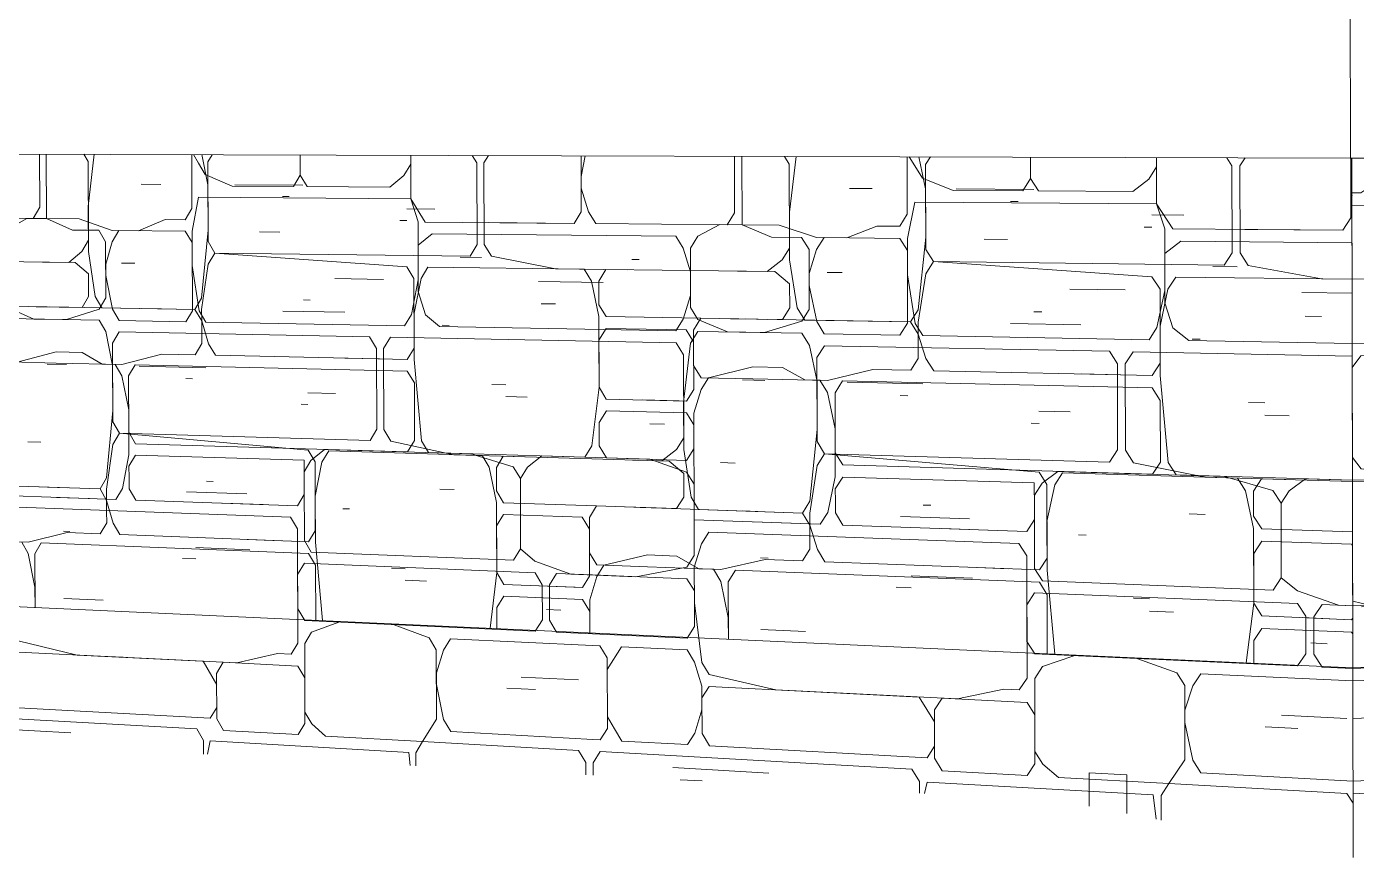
# Model space of a CAD drawing. Header units: inches. Extents: x 490.8 to 498.2, y -67.1 to -6.9.
# Drawn here: x 494.4896 to 494.6115, y -56.2478 to -56.1716 of the extents above; entities that cross this region are included whole.
import ezdxf

# ---------------------------------------------------------------- set-up
doc = ezdxf.new("R2010")
doc.units = ezdxf.units.IN
doc.header["$MEASUREMENT"] = 0
for name, color, linetype, lineweight in [('A-PART', 2, 'Continuous', 9), ('A-WALL', 113, 'Continuous', 13), ('A-WALL-PATT', 111, 'Continuous', 13), ('L-SITE-WALL', 31, 'Continuous', 13)]:
    doc.layers.add(name, color=color, linetype=linetype, lineweight=lineweight)

# ---------------------------------------------------------------- blocks, each defined once
blk = doc.blocks.new('FP_33-Back Patio1')
at = {"layer": 'A-WALL-PATT', "lineweight": 9}
for p, q in [((64.45138, -56.18816), (64.45135, -56.18329)), ((64.45195, -56.18329), (64.45198, -56.18919)), ((64.46531, -56.18333), (64.46533, -56.18827)), ((64.46546, -56.18333), (64.46593, -56.18411)), ((64.47526, -56.18336), (64.47526, -56.1852)), ((64.4854, -56.18339), (64.48542, -56.18737)), ((64.4854, -56.18339), (64.48541, -56.18419)), ((64.5014, -56.18344), (64.50102, -56.18533)), ((64.50102, -56.18344), (64.50103, -56.18856)), ((64.51509, -56.18867), (64.51508, -56.18348)), ((64.51576, -56.18348), (64.51578, -56.18977)), ((64.53093, -56.18353), (64.53094, -56.1888)), ((64.5311, -56.18353), (64.53163, -56.18436)), ((64.54225, -56.18356), (64.54225, -56.18553)), ((64.55381, -56.1836), (64.55381, -56.18785)), ((64.55381, -56.1836), (64.55381, -56.18445)), ((64.46593, -56.18411), (64.46655, -56.18516)), ((64.48477, -56.18525), (64.48541, -56.18419)), ((64.53163, -56.18436), (64.53234, -56.18548)), ((64.55308, -56.18558), (64.55381, -56.18445)), ((64.57162, -56.18365), (64.57163, -56.18913)), ((64.46903, -56.18622), (64.46655, -56.18516)), ((64.47526, -56.1852), (64.47464, -56.18625)), ((64.47526, -56.1852), (64.47589, -56.18626)), ((64.48477, -56.18525), (64.48349, -56.1863)), ((64.50102, -56.18533), (64.50103, -56.1864)), ((64.53515, -56.18661), (64.53234, -56.18548)), ((64.54225, -56.18553), (64.54154, -56.18664)), ((64.54225, -56.18553), (64.54297, -56.18665)), ((64.55308, -56.18558), (64.55163, -56.1867)), ((64.57172, -56.18523), (64.57163, -56.18567)), ((64.57163, -56.18567), (64.57163, -56.18682)), ((64.46594, -56.18724), (64.46534, -56.19036)), ((64.46594, -56.18724), (64.48542, -56.18737)), ((64.47464, -56.18625), (64.46903, -56.18622)), ((64.48349, -56.1863), (64.47589, -56.18626)), ((64.50103, -56.1864), (64.50169, -56.18857)), ((64.54154, -56.18664), (64.53515, -56.18661)), ((64.55163, -56.1867), (64.54297, -56.18665)), ((64.57163, -56.18682), (64.57173, -56.18712)), ((64.45078, -56.18918), (64.45138, -56.18816)), ((64.46472, -56.18931), (64.46533, -56.18827)), ((64.48542, -56.18737), (64.48671, -56.18951)), ((64.48542, -56.18737), (64.48607, -56.1895)), ((64.53164, -56.1877), (64.53095, -56.19102)), ((64.53164, -56.1877), (64.55381, -56.18785)), ((64.55381, -56.18785), (64.55528, -56.19013)), ((64.55381, -56.18785), (64.55455, -56.19012)), ((64.44015, -56.18909), (64.45078, -56.18918)), ((64.45019, -56.18918), (64.4484, -56.19018)), ((64.45198, -56.18919), (64.45019, -56.18918)), ((64.45019, -56.18918), (64.45078, -56.18918)), ((64.45438, -56.19025), (64.45198, -56.18919)), ((64.45198, -56.18919), (64.45498, -56.18922)), ((64.45498, -56.18922), (64.45801, -56.19028)), ((64.46044, -56.19031), (64.46288, -56.18929)), ((64.46288, -56.18929), (64.46472, -56.18931)), ((64.48607, -56.1895), (64.48608, -56.19481)), ((64.48671, -56.18951), (64.50038, -56.18963)), ((64.50038, -56.18963), (64.49252, -56.18956)), ((64.50103, -56.18856), (64.50038, -56.18963)), ((64.50169, -56.18857), (64.50236, -56.18965)), ((64.50236, -56.18965), (64.51442, -56.18976)), ((64.51442, -56.18976), (64.51509, -56.18867)), ((64.53025, -56.1899), (64.53094, -56.1888)), ((64.57163, -56.18913), (64.57088, -56.19027)), ((64.4568, -56.19027), (64.45438, -56.19025)), ((64.4568, -56.19027), (64.45741, -56.19131)), ((64.45801, -56.19028), (64.46044, -56.19031)), ((64.45801, -56.19131), (64.45862, -56.19029)), ((64.46472, -56.19035), (64.45862, -56.19029)), ((64.46472, -56.19035), (64.46534, -56.1914)), ((64.46534, -56.19036), (64.46535, -56.19348)), ((64.47153, -56.19042), (64.4734, -56.19044)), ((64.48735, -56.19058), (64.48607, -56.19163)), ((64.48735, -56.19058), (64.5097, -56.1908)), ((64.5097, -56.1908), (64.51037, -56.1919)), ((64.51105, -56.19191), (64.51172, -56.19082)), ((64.51374, -56.18975), (64.51172, -56.19082)), ((64.51578, -56.18977), (64.51374, -56.18975)), ((64.51374, -56.18975), (64.51442, -56.18976)), ((64.5185, -56.19089), (64.51578, -56.18977)), ((64.51578, -56.18977), (64.51919, -56.1898)), ((64.52124, -56.19092), (64.5185, -56.19089)), ((64.51919, -56.1898), (64.52262, -56.19094)), ((64.52124, -56.19092), (64.52194, -56.19203)), ((64.52262, -56.19094), (64.52538, -56.19096)), ((64.52538, -56.19096), (64.52816, -56.18988)), ((64.52816, -56.18988), (64.53025, -56.1899)), ((64.55455, -56.19012), (64.55456, -56.19579)), ((64.55528, -56.19013), (64.57088, -56.19027)), ((64.57088, -56.19027), (64.56191, -56.19019)), ((64.45743, -56.19647), (64.45741, -56.19131)), ((64.45801, -56.19131), (64.45742, -56.19337)), ((64.46537, -56.19764), (64.46534, -56.1914)), ((64.48607, -56.19163), (64.48609, -56.19588)), ((64.51037, -56.1919), (64.51105, -56.19408)), ((64.51105, -56.19191), (64.51106, -56.19735)), ((64.52195, -56.19753), (64.52194, -56.19203)), ((64.52262, -56.19204), (64.52194, -56.19423)), ((64.52262, -56.19204), (64.52331, -56.19094)), ((64.53025, -56.19101), (64.52331, -56.19094)), ((64.53025, -56.19101), (64.53095, -56.19213)), ((64.53095, -56.19102), (64.53096, -56.19435)), ((64.53097, -56.19878), (64.53095, -56.19213)), ((64.53799, -56.19109), (64.54012, -56.19111)), ((64.55602, -56.19127), (64.55455, -56.19239)), ((64.55602, -56.19127), (64.57173, -56.19143)), ((64.45742, -56.19337), (64.45742, -56.1944)), ((64.48994, -56.19274), (64.49188, -56.19276)), ((64.50569, -56.19293), (64.50636, -56.19294)), ((64.55455, -56.19239), (64.55456, -56.19693)), ((64.45742, -56.1944), (64.45804, -56.19751)), ((64.46535, -56.19348), (64.46598, -56.19765)), ((64.51105, -56.19408), (64.51106, -56.19626)), ((64.52194, -56.19423), (64.52194, -56.19533)), ((64.53096, -56.19435), (64.53167, -56.1988)), ((64.55896, -56.19358), (64.56118, -56.19361)), ((64.47845, -56.1947), (64.48289, -56.19477)), ((64.48608, -56.19481), (64.48546, -56.19799)), ((64.49711, -56.19497), (64.50304, -56.19506)), ((64.52194, -56.19533), (64.52264, -56.19864)), ((64.54586, -56.19567), (64.55092, -56.19574)), ((64.55456, -56.19579), (64.55384, -56.19918)), ((64.45683, -56.19749), (64.45743, -56.19647)), ((64.48609, -56.19588), (64.48674, -56.19801)), ((64.51106, -56.19626), (64.51039, -56.19842)), ((64.55456, -56.19693), (64.5553, -56.19921)), ((64.56714, -56.19597), (64.57174, -56.19604)), ((64.44844, -56.19734), (64.45082, -56.19841)), ((64.45382, -56.19846), (64.45683, -56.19749)), ((64.45804, -56.19751), (64.45865, -56.19855)), ((64.46476, -56.19867), (64.46537, -56.19764)), ((64.4666, -56.1987), (64.46598, -56.19765)), ((64.48546, -56.19799), (64.48482, -56.19904)), ((64.48674, -56.19801), (64.48803, -56.1991)), ((64.51106, -56.19735), (64.51174, -56.19845)), ((64.52127, -56.19861), (64.52195, -56.19753)), ((64.45683, -56.19852), (64.44844, -56.19836)), ((64.45082, -56.19841), (64.45382, -56.19846)), ((64.45683, -56.19852), (64.45744, -56.19956)), ((64.45865, -56.19855), (64.46476, -56.19867)), ((64.4666, -56.1987), (64.48482, -56.19904)), ((64.48803, -56.1991), (64.50972, -56.1995)), ((64.51039, -56.19842), (64.50972, -56.1995)), ((64.51174, -56.19845), (64.51445, -56.19959)), ((64.51785, -56.19965), (64.52127, -56.19861)), ((64.52264, -56.19864), (64.52333, -56.19975)), ((64.53027, -56.19988), (64.53097, -56.19878)), ((64.53237, -56.19992), (64.53167, -56.1988)), ((64.55384, -56.19918), (64.55311, -56.2003)), ((64.5553, -56.19921), (64.55677, -56.20037)), ((64.45744, -56.19956), (64.45806, -56.20267)), ((64.45805, -56.20061), (64.45865, -56.19959)), ((64.45808, -56.20783), (64.45805, -56.20061)), ((64.45865, -56.19959), (64.48163, -56.20004)), ((64.48163, -56.20004), (64.48227, -56.20111)), ((64.48355, -56.20007), (64.48291, -56.20112)), ((64.48355, -56.20007), (64.50973, -56.20059)), ((64.50973, -56.20059), (64.5104, -56.20169)), ((64.51107, -56.20061), (64.51042, -56.20603)), ((64.51107, -56.20061), (64.51174, -56.19954)), ((64.52127, -56.19971), (64.51174, -56.19954)), ((64.51445, -56.19959), (64.51785, -56.19965)), ((64.52127, -56.19971), (64.52196, -56.20083)), ((64.52333, -56.19975), (64.53027, -56.19988)), ((64.53237, -56.19992), (64.55311, -56.2003)), ((64.55677, -56.20037), (64.57175, -56.20065)), ((64.48227, -56.20111), (64.4823, -56.20851)), ((64.48291, -56.20112), (64.48294, -56.20853)), ((64.5104, -56.20169), (64.51043, -56.2093)), ((64.52196, -56.20083), (64.52266, -56.20414)), ((64.52265, -56.20194), (64.52334, -56.20085)), ((64.52334, -56.20085), (64.54948, -56.20136)), ((64.54948, -56.20136), (64.55021, -56.20251)), ((64.55166, -56.20141), (64.55093, -56.20252)), ((64.55166, -56.20141), (64.57175, -56.2018)), ((64.45204, -56.20253), (64.45384, -56.20258)), ((64.45806, -56.20267), (64.45808, -56.2068)), ((64.46049, -56.20273), (64.46662, -56.20287)), ((64.52267, -56.20964), (64.52265, -56.20194)), ((64.55021, -56.20251), (64.55022, -56.21041)), ((64.55093, -56.20252), (64.55095, -56.21043)), ((64.46478, -56.20386), (64.46539, -56.20388)), ((64.51582, -56.20398), (64.51786, -56.20403)), ((64.52266, -56.20414), (64.52267, -56.20854)), ((64.52542, -56.2042), (64.53238, -56.20436)), ((64.47597, -56.20518), (64.47849, -56.20524)), ((64.53029, -56.20542), (64.53099, -56.20544)), ((64.47534, -56.20621), (64.47597, -56.20623)), ((64.51042, -56.20603), (64.51043, -56.21038)), ((64.45808, -56.2068), (64.4575, -56.21297)), ((64.45869, -56.20888), (64.45808, -56.20783)), ((64.5423, -56.20795), (64.54302, -56.20797)), ((64.54301, -56.20684), (64.54588, -56.20692)), ((64.45809, -56.2099), (64.45869, -56.20888)), ((64.45869, -56.20888), (64.48167, -56.20955)), ((64.47599, -56.21043), (64.45869, -56.20888)), ((64.4823, -56.20851), (64.48167, -56.20955)), ((64.48294, -56.20853), (64.48358, -56.2096)), ((64.52267, -56.20854), (64.522, -56.21511)), ((64.45028, -56.20966), (64.45147, -56.2097)), ((64.45809, -56.2099), (64.4575, -56.214)), ((64.47599, -56.21043), (64.47662, -56.2115)), ((64.48358, -56.2096), (64.48936, -56.21084)), ((64.50842, -56.21141), (64.50976, -56.21036)), ((64.51043, -56.2093), (64.50976, -56.21036)), ((64.51043, -56.21038), (64.51112, -56.21475)), ((64.52336, -56.21076), (64.52267, -56.20964)), ((64.55022, -56.21041), (64.5495, -56.21152)), ((64.55095, -56.21043), (64.55168, -56.21158)), ((64.47664, -56.21781), (64.47662, -56.2115)), ((64.47725, -56.21152), (64.47663, -56.21466)), ((64.47725, -56.21152), (64.47788, -56.21049)), ((64.49194, -56.21091), (64.47788, -56.21049)), ((64.48936, -56.21084), (64.49585, -56.21103)), ((64.49194, -56.21091), (64.4926, -56.212)), ((64.49325, -56.21202), (64.49389, -56.21097)), ((64.49389, -56.21097), (64.50909, -56.21143)), ((64.50575, -56.21133), (64.50842, -56.21141)), ((64.50909, -56.21143), (64.51044, -56.21256)), ((64.51381, -56.21157), (64.51516, -56.21161)), ((64.52268, -56.21184), (64.52336, -56.21076)), ((64.52336, -56.21076), (64.5495, -56.21152)), ((64.54303, -56.21245), (64.52336, -56.21076)), ((64.55168, -56.21158), (64.55826, -56.21291)), ((64.49326, -56.21523), (64.4926, -56.212)), ((64.49325, -56.21416), (64.49325, -56.21202)), ((64.51044, -56.21256), (64.51044, -56.21473)), ((64.52268, -56.21184), (64.522, -56.21621)), ((64.54303, -56.21245), (64.54374, -56.21359)), ((64.54446, -56.21361), (64.54518, -56.21251)), ((64.56121, -56.213), (64.54518, -56.21251)), ((64.4569, -56.21398), (64.44026, -56.21341)), ((64.44851, -56.21369), (64.4569, -56.21398)), ((64.45209, -56.21382), (64.45389, -56.21388)), ((64.4569, -56.21398), (64.4575, -56.21297)), ((64.45751, -56.21503), (64.4569, -56.21398)), ((64.4575, -56.214), (64.45751, -56.21503)), ((64.46666, -56.21327), (64.46728, -56.2133)), ((64.48808, -56.21399), (64.48937, -56.21403)), ((64.54376, -56.22032), (64.54374, -56.21359)), ((64.54446, -56.21361), (64.54375, -56.21696)), ((64.55826, -56.21291), (64.56567, -56.21313)), ((64.56121, -56.213), (64.56196, -56.21416)), ((64.5627, -56.21418), (64.56344, -56.21306)), ((64.56344, -56.21306), (64.57177, -56.21331)), ((64.45751, -56.21606), (64.45751, -56.21503)), ((64.45751, -56.21503), (64.45812, -56.21712)), ((64.46482, -56.21425), (64.47038, -56.21444)), ((64.47663, -56.21466), (64.47665, -56.21886)), ((64.49325, -56.21416), (64.49391, -56.21525)), ((64.49328, -56.22164), (64.49326, -56.21523)), ((64.49391, -56.21525), (64.50244, -56.21554)), ((64.51044, -56.21473), (64.50977, -56.21579)), ((64.51112, -56.21475), (64.51179, -56.21586)), ((64.52132, -56.21619), (64.522, -56.21511)), ((64.5627, -56.21761), (64.56196, -56.21416)), ((64.5627, -56.21647), (64.5627, -56.21418)), ((64.45751, -56.21606), (64.45752, -56.21709)), ((64.47916, -56.2158), (64.47979, -56.21582)), ((64.49327, -56.21736), (64.49391, -56.21632)), ((64.50112, -56.21657), (64.49391, -56.21632)), ((64.50244, -56.21554), (64.50178, -56.2166)), ((64.52132, -56.21619), (64.50244, -56.21554)), ((64.50977, -56.21579), (64.5051, -56.21563)), ((64.50643, -56.21568), (64.50843, -56.21575)), ((64.51179, -56.21586), (64.52132, -56.21619)), ((64.51585, -56.216), (64.51789, -56.21607)), ((64.52201, -56.21731), (64.52132, -56.21619)), ((64.522, -56.21621), (64.52201, -56.21731)), ((64.53032, -56.2165), (64.53664, -56.21671)), ((64.53241, -56.21546), (64.53311, -56.21548)), ((64.5568, -56.21627), (64.55827, -56.21632)), ((64.5627, -56.21647), (64.56345, -56.21763)), ((64.45752, -56.21709), (64.45692, -56.2181)), ((64.45812, -56.21712), (64.45873, -56.21817)), ((64.49327, -56.21736), (64.49328, -56.22164)), ((64.50112, -56.21657), (64.50179, -56.21767)), ((64.50178, -56.2166), (64.50179, -56.21875)), ((64.5018, -56.22198), (64.50179, -56.21767)), ((64.50179, -56.21875), (64.50179, -56.21767)), ((64.52201, -56.21841), (64.52201, -56.21731)), ((64.52201, -56.21731), (64.5227, -56.21953)), ((64.54375, -56.21696), (64.54376, -56.22144)), ((64.56272, -56.22445), (64.5627, -56.21761)), ((64.56345, -56.21763), (64.57178, -56.21792)), ((64.45032, -56.21887), (64.44439, -56.21864)), ((64.44972, -56.21885), (64.45032, -56.21989)), ((64.4539, -56.21799), (64.45032, -56.21887)), ((64.45092, -56.21992), (64.45151, -56.21892)), ((64.45151, -56.21892), (64.47602, -56.21989)), ((64.45692, -56.2181), (64.4539, -56.21799)), ((64.45873, -56.21817), (64.47602, -56.21884)), ((64.4704, -56.21862), (64.47351, -56.21874)), ((64.47664, -56.21781), (64.47602, -56.21884)), ((64.47665, -56.21886), (64.47729, -56.22606)), ((64.50179, -56.21875), (64.50179, -56.21983)), ((64.52201, -56.21841), (64.52201, -56.21951)), ((64.54663, -56.21818), (64.54735, -56.21821)), ((64.56271, -56.21989), (64.56345, -56.21877)), ((64.57168, -56.21906), (64.56345, -56.21877)), ((64.45032, -56.21989), (64.45093, -56.22299)), ((64.45092, -56.21992), (64.45094, -56.22486)), ((64.47602, -56.21989), (64.47666, -56.22096)), ((64.50179, -56.21983), (64.50246, -56.22093)), ((64.50312, -56.22096), (64.50711, -56.22003)), ((64.50711, -56.22003), (64.50979, -56.22014)), ((64.50979, -56.22014), (64.51181, -56.2213)), ((64.52201, -56.21951), (64.52133, -56.22058)), ((64.5227, -56.21953), (64.52339, -56.22066)), ((64.56271, -56.21989), (64.56272, -56.22445)), ((64.57168, -56.21906), (64.57178, -56.21922)), ((64.47668, -56.22603), (64.47666, -56.22096)), ((64.48362, -56.22124), (64.4849, -56.2213)), ((64.50246, -56.22093), (64.50711, -56.22112)), ((64.50246, -56.22201), (64.50312, -56.22096)), ((64.51383, -56.22138), (64.50711, -56.22112)), ((64.51181, -56.2213), (64.51316, -56.22135)), ((64.51316, -56.22135), (64.51384, -56.22247)), ((64.51791, -56.22045), (64.51383, -56.22138)), ((64.52133, -56.22058), (64.51791, -56.22045)), ((64.52339, -56.22066), (64.54305, -56.22141)), ((64.53665, -56.22117), (64.54019, -56.22131)), ((64.54376, -56.22032), (64.54305, -56.22141)), ((64.4849, -56.22236), (64.48683, -56.22244)), ((64.49267, -56.22676), (64.49328, -56.22164)), ((64.49328, -56.22164), (64.49393, -56.22273)), ((64.50114, -56.22303), (64.5018, -56.22198)), ((64.50246, -56.22201), (64.50181, -56.22414)), ((64.51384, -56.22247), (64.51452, -56.22577)), ((64.51451, -56.2225), (64.51519, -56.22143)), ((64.51451, -56.2225), (64.51453, -56.22776)), ((64.51519, -56.22143), (64.54305, -56.22254)), ((64.54305, -56.22254), (64.54377, -56.22368)), ((64.54376, -56.22144), (64.54448, -56.22912)), ((64.45093, -56.22299), (64.45094, -56.22486)), ((64.49329, -56.22484), (64.49394, -56.2238)), ((64.49393, -56.22273), (64.50114, -56.22303)), ((64.49394, -56.2238), (64.50115, -56.22411)), ((64.4972, -56.22287), (64.50048, -56.223)), ((64.54378, -56.22909), (64.54377, -56.22368)), ((64.49329, -56.22484), (64.4933, -56.22679)), ((64.49786, -56.22504), (64.49917, -56.2251)), ((64.50115, -56.22411), (64.50181, -56.22521)), ((64.50181, -56.22414), (64.50182, -56.22718)), ((64.5517, -56.22401), (64.55316, -56.22407)), ((64.56201, -56.22992), (64.56272, -56.22445)), ((64.56272, -56.22445), (64.56346, -56.22563)), ((64.50182, -56.22718), (64.50181, -56.22521)), ((64.51452, -56.22577), (64.51453, -56.22776)), ((64.55316, -56.2252), (64.55535, -56.22529)), ((64.56346, -56.22563), (64.57169, -56.22597)), ((64.56719, -56.22578), (64.57094, -56.22594)), ((64.57169, -56.22597), (64.57179, -56.22582)), ((64.56272, -56.22788), (64.56346, -56.22677)), ((64.56346, -56.22677), (64.57169, -56.22712)), ((64.57169, -56.22712), (64.57179, -56.22727)), ((64.56272, -56.22788), (64.56273, -56.22996)), ((64.56794, -56.2281), (64.56944, -56.22817))]:
    blk.add_line(p, q, dxfattribs=at)
blk = doc.blocks.new('FP_34-Back Patio1')
at = {"layer": 'A-WALL-PATT', "lineweight": 9}
for p, q in [((64.59565, -56.18359), (64.59566, -56.18897)), ((64.59614, -56.18359), (64.59566, -56.18557)), ((64.57427, -56.18566), (64.57513, -56.18451)), ((64.57513, -56.18364), (64.57514, -56.18796)), ((64.57513, -56.18364), (64.57513, -56.18451)), ((64.57427, -56.18566), (64.57253, -56.18682)), ((64.59566, -56.18557), (64.59566, -56.1867)), ((64.57253, -56.18682), (64.57173, -56.18682)), ((64.59566, -56.1867), (64.5965, -56.18896)), ((64.57173, -56.18798), (64.57514, -56.18796)), ((64.57514, -56.18796), (64.57688, -56.19024)), ((64.57514, -56.18796), (64.57601, -56.19025)), ((64.59566, -56.18897), (64.59482, -56.1901)), ((64.5965, -56.18896), (64.59727, -56.18999)), ((64.57601, -56.19025), (64.57602, -56.19599)), ((64.57688, -56.19024), (64.57999, -56.19022)), ((64.58001, -56.19022), (64.59482, -56.1901)), ((64.59482, -56.1901), (64.58463, -56.19018)), ((64.57775, -56.19138), (64.57601, -56.19254)), ((64.57775, -56.19138), (64.57999, -56.19136)), ((64.58002, -56.19136), (64.59727, -56.19122)), ((64.57601, -56.19254), (64.57602, -56.19714)), ((64.5812, -56.19364), (64.58378, -56.19361)), ((64.5906, -56.19581), (64.59728, -56.19573)), ((64.57602, -56.19599), (64.57516, -56.19945)), ((64.57602, -56.19714), (64.57689, -56.19942)), ((64.57516, -56.19945), (64.57429, -56.20061)), ((64.57689, -56.19942), (64.57862, -56.20054)), ((64.57175, -56.20065), (64.57429, -56.20061)), ((64.57862, -56.20054), (64.57999, -56.20052)), ((64.58003, -56.20052), (64.59728, -56.20025)), ((64.57255, -56.20179), (64.57175, -56.20286)), ((64.57255, -56.20179), (64.57999, -56.20166)), ((64.58003, -56.20166), (64.59728, -56.20138)), ((64.57176, -56.21111), (64.57257, -56.21214)), ((64.57257, -56.21214), (64.58037, -56.2131)), ((64.58037, -56.2131), (64.58892, -56.21288)), ((64.58637, -56.21294), (64.5973, -56.21267)), ((64.5838, -56.21301), (64.57177, -56.21331)), ((64.5838, -56.21301), (64.58466, -56.21413)), ((64.58551, -56.21411), (64.58637, -56.21294)), ((64.58552, -56.21638), (64.58551, -56.21411)), ((64.58552, -56.21752), (64.58466, -56.21413)), ((64.57865, -56.21657), (64.58037, -56.21653)), ((64.58552, -56.21638), (64.58637, -56.2175)), ((64.58553, -56.22435), (64.58552, -56.21752)), ((64.58637, -56.2175), (64.5973, -56.21718)), ((64.5973, -56.21727), (64.59653, -56.21833)), ((64.58552, -56.2198), (64.58637, -56.21864)), ((64.59569, -56.21836), (64.58637, -56.21864)), ((64.59569, -56.21836), (64.59653, -56.21946)), ((64.59653, -56.21833), (64.59653, -56.22059)), ((64.58552, -56.2198), (64.58553, -56.22435)), ((64.59654, -56.22398), (64.59653, -56.21946)), ((64.59653, -56.22059), (64.59653, -56.21946)), ((64.59653, -56.22059), (64.59653, -56.22172)), ((64.59653, -56.22172), (64.59731, -56.22273)), ((64.57259, -56.22479), (64.57433, -56.22473)), ((64.58471, -56.22987), (64.58553, -56.22435)), ((64.58553, -56.22435), (64.58638, -56.22546)), ((64.5957, -56.22514), (64.59654, -56.22398)), ((64.59731, -56.22414), (64.59654, -56.22624)), ((64.57433, -56.22588), (64.57693, -56.22579)), ((64.58638, -56.22546), (64.5957, -56.22514)), ((64.58638, -56.2266), (64.5957, -56.22627)), ((64.59063, -56.22531), (64.59486, -56.22517)), ((64.5957, -56.22627), (64.59654, -56.22736)), ((64.59654, -56.22624), (64.59654, -56.22942)), ((64.58553, -56.22777), (64.58638, -56.2266)), ((64.59148, -56.22755), (64.59317, -56.22749)), ((64.59654, -56.22942), (64.59654, -56.22736)), ((64.58553, -56.22777), (64.58553, -56.22984))]:
    blk.add_line(p, q, dxfattribs=at)
blk = doc.blocks.new('FP_36-Back Patio1')
at = {"layer": 'A-PART'}
for p, q in [((64.45541, -56.1833), (64.4558, -56.18396)), ((64.45636, -56.1833), (64.45582, -56.18808)), ((64.46624, -56.18333), (64.4668, -56.18609)), ((64.46679, -56.184), (64.46718, -56.18334)), ((64.49104, -56.18341), (64.49146, -56.18409)), ((64.49252, -56.18341), (64.49211, -56.18409)), ((64.51968, -56.18349), (64.52012, -56.1842)), ((64.52076, -56.1835), (64.52014, -56.18859)), ((64.53199, -56.18353), (64.53261, -56.18647)), ((64.53261, -56.18424), (64.53306, -56.18354)), ((64.56024, -56.18362), (64.56071, -56.18435)), ((64.4558, -56.18396), (64.45583, -56.19117)), ((64.46682, -56.1913), (64.46679, -56.184)), ((64.49146, -56.18409), (64.49148, -56.19157)), ((64.49211, -56.18409), (64.49213, -56.19158)), ((64.52012, -56.1842), (64.52014, -56.19189)), ((64.53263, -56.19202), (64.53261, -56.18424)), ((64.56071, -56.18435), (64.56073, -56.19233)), ((64.56192, -56.18362), (64.56145, -56.18435)), ((64.56145, -56.18435), (64.56147, -56.19234)), ((64.46066, -56.18605), (64.46249, -56.18606)), ((64.4668, -56.18609), (64.46681, -56.19025)), ((64.46927, -56.1861), (64.47551, -56.18614)), ((64.47364, -56.18717), (64.47426, -56.18718)), ((64.52564, -56.18643), (64.52772, -56.18644)), ((64.53261, -56.18647), (64.53263, -56.19091)), ((64.53543, -56.18648), (64.54253, -56.18652)), ((64.45582, -56.18808), (64.45583, -56.19221)), ((64.48503, -56.18831), (64.4876, -56.18833)), ((64.54039, -56.18763), (64.54111, -56.18764)), ((64.4844, -56.18937), (64.48504, -56.18938)), ((64.52014, -56.18859), (64.52015, -56.19298)), ((64.55337, -56.18885), (64.5563, -56.18888)), ((64.46681, -56.19025), (64.46622, -56.1965)), ((64.53263, -56.19091), (64.53194, -56.19757)), ((64.55265, -56.18998), (64.55338, -56.18999)), ((64.45583, -56.19117), (64.45523, -56.1922)), ((64.46744, -56.19235), (64.46682, -56.1913)), ((64.49148, -56.19157), (64.49084, -56.19263)), ((64.49213, -56.19158), (64.49279, -56.19265)), ((64.52014, -56.19189), (64.51946, -56.19298)), ((64.53333, -56.19314), (64.53263, -56.19202)), ((64.44098, -56.19304), (64.45463, -56.19322)), ((64.45163, -56.19318), (64.45403, -56.19321)), ((64.45403, -56.19321), (64.45523, -56.1922)), ((64.45463, -56.19322), (64.45584, -56.19427)), ((64.45583, -56.19221), (64.45646, -56.19634)), ((64.45887, -56.19328), (64.46008, -56.19329)), ((64.46682, -56.19338), (64.46744, -56.19235)), ((64.46744, -56.19235), (64.49084, -56.19263)), ((64.48505, -56.19362), (64.46744, -56.19235)), ((64.49279, -56.19265), (64.49867, -56.1938)), ((64.5181, -56.19405), (64.51946, -56.19298)), ((64.52015, -56.19298), (64.52085, -56.19739)), ((64.53263, -56.19425), (64.53333, -56.19314)), ((64.53333, -56.19314), (64.55999, -56.19347)), ((64.55338, -56.19452), (64.53333, -56.19314)), ((64.56073, -56.19233), (64.55999, -56.19347)), ((64.56147, -56.19234), (64.56221, -56.19349)), ((64.45584, -56.19427), (64.45585, -56.19633)), ((64.46682, -56.19338), (64.46622, -56.19754)), ((64.48505, -56.19362), (64.48569, -56.19469)), ((64.48634, -56.1947), (64.48697, -56.19365)), ((64.50131, -56.19383), (64.48697, -56.19365)), ((64.49867, -56.1938), (64.50529, -56.19389)), ((64.50131, -56.19383), (64.50197, -56.19492)), ((64.50264, -56.19493), (64.50329, -56.19386)), ((64.50329, -56.19386), (64.51878, -56.19406)), ((64.51538, -56.19402), (64.5181, -56.19405)), ((64.51878, -56.19406), (64.52015, -56.19518)), ((64.52359, -56.19413), (64.52497, -56.19414)), ((64.53263, -56.19425), (64.53194, -56.19868)), ((64.55338, -56.19452), (64.55412, -56.19566)), ((64.55485, -56.19567), (64.55558, -56.19455)), ((64.57174, -56.19476), (64.55558, -56.19455)), ((64.56221, -56.19349), (64.56893, -56.19472)), ((64.48572, -56.20106), (64.48569, -56.19469)), ((64.48634, -56.1947), (64.48571, -56.19787)), ((64.50265, -56.19817), (64.50197, -56.19492)), ((64.50264, -56.19709), (64.50264, -56.19493)), ((64.52015, -56.19518), (64.52016, -56.19737)), ((64.55413, -56.20246), (64.55412, -56.19566)), ((64.55485, -56.19567), (64.55412, -56.19906)), ((64.56893, -56.19472), (64.57174, -56.19476)), ((64.45585, -56.19633), (64.45525, -56.19735)), ((64.45646, -56.19634), (64.45707, -56.19738)), ((64.46561, -56.19753), (64.46622, -56.1965)), ((64.47555, -56.19665), (64.47618, -56.19666)), ((64.49737, -56.197), (64.49868, -56.19702)), ((64.46561, -56.19753), (64.44867, -56.19723)), ((64.45525, -56.19735), (64.45105, -56.19727)), ((64.45225, -56.19729), (64.45405, -56.19733)), ((64.45707, -56.19738), (64.46561, -56.19753)), ((64.46071, -56.19744), (64.46254, -56.19747)), ((64.46623, -56.19858), (64.46561, -56.19753)), ((64.46622, -56.19754), (64.46623, -56.19858)), ((64.47368, -56.19767), (64.47934, -56.19776)), ((64.48571, -56.19787), (64.48572, -56.20212)), ((64.50264, -56.19709), (64.50331, -56.19818)), ((64.50267, -56.20464), (64.50265, -56.19817)), ((64.50331, -56.19818), (64.512, -56.19833)), ((64.52016, -56.19737), (64.51948, -56.19846)), ((64.52085, -56.19739), (64.52154, -56.1985)), ((64.53124, -56.19866), (64.53194, -56.19757)), ((64.54256, -56.19774), (64.54327, -56.19775)), ((64.56743, -56.19815), (64.56893, -56.19817)), ((64.46623, -56.19962), (64.46623, -56.19858)), ((64.46623, -56.19858), (64.46685, -56.20067)), ((64.48828, -56.19898), (64.48892, -56.199)), ((64.50265, -56.20033), (64.50331, -56.19926)), ((64.51066, -56.1994), (64.50331, -56.19926)), ((64.51066, -56.1994), (64.51134, -56.2005)), ((64.512, -56.19833), (64.51133, -56.19941)), ((64.51133, -56.19941), (64.51134, -56.20158)), ((64.53124, -56.19866), (64.512, -56.19833)), ((64.51948, -56.19846), (64.51471, -56.19838)), ((64.51607, -56.1984), (64.51811, -56.19844)), ((64.52154, -56.1985), (64.53124, -56.19866)), ((64.52567, -56.19857), (64.52776, -56.1986)), ((64.53195, -56.19979), (64.53124, -56.19866)), ((64.53194, -56.19868), (64.53195, -56.19979)), ((64.54042, -56.19882), (64.54687, -56.19894)), ((64.55412, -56.19906), (64.55413, -56.20359)), ((64.46624, -56.20066), (64.46563, -56.20169)), ((64.46623, -56.19962), (64.46624, -56.20066)), ((64.46685, -56.20067), (64.46748, -56.20173)), ((64.50265, -56.20033), (64.50267, -56.20464)), ((64.51135, -56.20485), (64.51134, -56.2005)), ((64.51134, -56.20158), (64.51134, -56.2005)), ((64.53195, -56.2009), (64.53195, -56.19979)), ((64.53195, -56.19979), (64.53265, -56.20202)), ((64.55706, -56.20025), (64.55779, -56.20026)), ((64.44929, -56.20236), (64.45287, -56.20141)), ((64.45287, -56.20141), (64.45527, -56.20146)), ((64.45527, -56.20146), (64.45709, -56.20253)), ((64.46256, -56.20162), (64.45891, -56.20258)), ((64.46563, -56.20169), (64.46256, -56.20162)), ((64.46748, -56.20173), (64.48508, -56.20211)), ((64.48572, -56.20106), (64.48508, -56.20211)), ((64.51134, -56.20158), (64.51134, -56.20267)), ((64.53195, -56.2009), (64.53195, -56.20201)), ((64.44869, -56.20234), (64.45287, -56.20244)), ((64.45891, -56.20258), (64.45287, -56.20244)), ((64.45709, -56.20253), (64.4583, -56.20256)), ((64.4583, -56.20256), (64.45891, -56.20361)), ((64.45952, -56.20362), (64.46012, -56.2026)), ((64.46012, -56.2026), (64.48508, -56.20317)), ((64.47935, -56.20198), (64.48253, -56.20205)), ((64.48572, -56.20212), (64.48639, -56.20957)), ((64.51134, -56.20267), (64.51202, -56.20378)), ((64.5127, -56.20379), (64.51676, -56.20279)), ((64.51676, -56.20279), (64.51949, -56.20285)), ((64.51949, -56.20285), (64.52155, -56.20399)), ((64.52777, -56.20303), (64.52362, -56.20404)), ((64.53125, -56.2031), (64.52777, -56.20303)), ((64.53195, -56.20201), (64.53125, -56.2031)), ((64.53265, -56.20202), (64.53336, -56.20315)), ((64.55413, -56.20246), (64.5534, -56.20358)), ((64.45891, -56.20361), (64.45953, -56.20672)), ((64.45952, -56.20362), (64.45954, -56.20879)), ((64.48508, -56.20317), (64.48573, -56.20424)), ((64.48575, -56.20955), (64.48573, -56.20424)), ((64.51202, -56.20378), (64.51676, -56.20388)), ((64.51202, -56.20486), (64.5127, -56.20379)), ((64.52362, -56.20404), (64.51676, -56.20388)), ((64.52155, -56.20399), (64.52293, -56.20402)), ((64.52293, -56.20402), (64.52362, -56.20514)), ((64.52431, -56.20516), (64.525, -56.20407)), ((64.525, -56.20407), (64.55341, -56.20471)), ((64.53336, -56.20315), (64.5534, -56.20358)), ((64.54688, -56.20344), (64.55049, -56.20352)), ((64.55413, -56.20359), (64.55488, -56.21155)), ((64.49283, -56.20441), (64.49413, -56.20444)), ((64.49413, -56.20551), (64.49609, -56.20556)), ((64.50202, -56.21002), (64.50267, -56.20464)), ((64.50267, -56.20464), (64.50333, -56.20574)), ((64.51068, -56.20592), (64.51135, -56.20485)), ((64.51202, -56.20486), (64.51136, -56.20702)), ((64.52362, -56.20514), (64.52432, -56.20846)), ((64.52431, -56.20516), (64.52432, -56.21066)), ((64.55341, -56.20471), (64.55414, -56.20586)), ((64.45953, -56.20672), (64.45955, -56.21086)), ((64.50333, -56.20574), (64.51068, -56.20592)), ((64.50666, -56.20582), (64.51001, -56.2059)), ((64.55415, -56.21152), (64.55414, -56.20586)), ((64.56223, -56.20605), (64.56372, -56.20609)), ((64.50268, -56.20788), (64.50334, -56.20682)), ((64.50268, -56.20788), (64.50268, -56.21004)), ((64.50334, -56.20682), (64.51068, -56.20701)), ((64.50733, -56.208), (64.50867, -56.20804)), ((64.51068, -56.20701), (64.51136, -56.20811)), ((64.51136, -56.20702), (64.51139, -56.21681)), ((64.56372, -56.20723), (64.56595, -56.20729)), ((64.45954, -56.20879), (64.46015, -56.20984)), ((64.51137, -56.21029), (64.51136, -56.20811)), ((64.52432, -56.20846), (64.52433, -56.21287)), ((64.46015, -56.20984), (64.48511, -56.21059)), ((64.47624, -56.21137), (64.47749, -56.21036)), ((64.47749, -56.21036), (64.4909, -56.21076)), ((64.48575, -56.20955), (64.48511, -56.21059)), ((64.48639, -56.20957), (64.48703, -56.21065)), ((64.50202, -56.21002), (64.50136, -56.21108)), ((64.50268, -56.21004), (64.50335, -56.21114)), ((64.51137, -56.21029), (64.5107, -56.21136)), ((64.45955, -56.21086), (64.45895, -56.21394)), ((64.45955, -56.21189), (64.46016, -56.21088)), ((64.46016, -56.21088), (64.47561, -56.21135)), ((64.47561, -56.21135), (64.47562, -56.21345)), ((64.47561, -56.2124), (64.47624, -56.21137)), ((64.48703, -56.21065), (64.50136, -56.21108)), ((64.4909, -56.21076), (64.4948, -56.21195)), ((64.49611, -56.21199), (64.49742, -56.21096)), ((64.49742, -56.21096), (64.50734, -56.21126)), ((64.50335, -56.21114), (64.5107, -56.21136)), ((64.50734, -56.21126), (64.5107, -56.21244)), ((64.52432, -56.21066), (64.52502, -56.21178)), ((64.55415, -56.21152), (64.55342, -56.21264)), ((64.55488, -56.21155), (64.55561, -56.2127)), ((64.45956, -56.21292), (64.45955, -56.21189)), ((64.47562, -56.21345), (64.47561, -56.2124)), ((64.4948, -56.21195), (64.49546, -56.21304)), ((64.49611, -56.21199), (64.49546, -56.21304)), ((64.5107, -56.21244), (64.51138, -56.21355)), ((64.52433, -56.21287), (64.52365, -56.21615)), ((64.52433, -56.21397), (64.52502, -56.21289)), ((64.52502, -56.21178), (64.55342, -56.21264)), ((64.52502, -56.21289), (64.54259, -56.21343)), ((64.54331, -56.21345), (64.54474, -56.21238)), ((64.54474, -56.21238), (64.56003, -56.21283)), ((64.55561, -56.2127), (64.57177, -56.21318)), ((64.56003, -56.21283), (64.56447, -56.21411)), ((64.45835, -56.21495), (64.45895, -56.21394)), ((64.45956, -56.21292), (64.45956, -56.21396)), ((64.45956, -56.21396), (64.46017, -56.21501)), ((64.47562, -56.2145), (64.47562, -56.21345)), ((64.47562, -56.21345), (64.47564, -56.2187)), ((64.49546, -56.21304), (64.49548, -56.21947)), ((64.49546, -56.21304), (64.49546, -56.21411)), ((64.51138, -56.21464), (64.51138, -56.21355)), ((64.52434, -56.21507), (64.52433, -56.21397)), ((64.54259, -56.21343), (64.5426, -56.21567)), ((64.5426, -56.21455), (64.54331, -56.21345)), ((64.56447, -56.21411), (64.56522, -56.21528)), ((64.56597, -56.21416), (64.56746, -56.21306)), ((64.56746, -56.21306), (64.57177, -56.21318)), ((64.44815, -56.21459), (64.45835, -56.21495)), ((64.45292, -56.21476), (64.45593, -56.21486)), ((64.46017, -56.21501), (64.475, -56.21553)), ((64.46815, -56.21529), (64.47187, -56.21542)), ((64.47562, -56.2145), (64.475, -56.21553)), ((64.49548, -56.21947), (64.49546, -56.21411)), ((64.51138, -56.21464), (64.5114, -56.22008)), ((64.52434, -56.21507), (64.52434, -56.21617)), ((64.5426, -56.21567), (64.5426, -56.21455)), ((64.56597, -56.21416), (64.56522, -56.21528)), ((64.56522, -56.21528), (64.56523, -56.22214)), ((64.56522, -56.21528), (64.56522, -56.21642)), ((64.47438, -56.21656), (64.44935, -56.21565)), ((64.52296, -56.21722), (64.52365, -56.21615)), ((64.52434, -56.21617), (64.52503, -56.21729)), ((64.5426, -56.21679), (64.5426, -56.21567)), ((64.5426, -56.21567), (64.54261, -56.22127)), ((64.56523, -56.22214), (64.56522, -56.21642)), ((64.47438, -56.21656), (64.47501, -56.21763)), ((64.47501, -56.21763), (64.47505, -56.22812)), ((64.51139, -56.21681), (64.52296, -56.21722)), ((64.5168, -56.217), (64.52022, -56.21712)), ((64.52503, -56.21729), (64.54189, -56.21789)), ((64.5341, -56.21761), (64.53833, -56.21776)), ((64.5426, -56.21679), (64.54189, -56.21789)), ((64.45354, -56.21786), (64.45414, -56.21788)), ((64.47564, -56.2187), (64.47627, -56.21978)), ((64.51274, -56.21795), (64.51207, -56.21901)), ((64.54118, -56.21898), (64.51274, -56.21795)), ((64.54118, -56.21898), (64.5419, -56.22013)), ((64.4657, -56.21936), (64.47064, -56.21956)), ((64.47627, -56.21978), (64.49483, -56.22051)), ((64.49483, -56.22051), (64.49548, -56.21947)), ((64.49548, -56.21947), (64.49679, -56.22059)), ((64.5114, -56.22008), (64.51073, -56.22114)), ((64.51207, -56.21901), (64.5114, -56.22116)), ((64.5419, -56.22013), (64.54192, -56.23132)), ((64.46447, -56.22035), (64.4657, -56.2204)), ((64.47565, -56.2208), (64.47502, -56.22183)), ((64.47565, -56.2208), (64.4968, -56.22166)), ((64.49679, -56.22059), (64.50008, -56.22179)), ((64.50604, -56.22203), (64.51073, -56.22114)), ((64.5114, -56.22116), (64.51141, -56.22442)), ((64.51749, -56.22031), (64.51817, -56.22034)), ((64.54261, -56.22127), (64.54333, -56.22242)), ((64.47502, -56.22183), (64.47503, -56.22497)), ((64.4968, -56.22166), (64.49746, -56.22276)), ((64.49811, -56.22279), (64.49876, -56.22174)), ((64.49876, -56.22174), (64.50206, -56.22187)), ((64.50008, -56.22179), (64.50604, -56.22203)), ((64.51073, -56.22222), (64.50206, -56.22187)), ((64.51073, -56.22222), (64.51141, -56.22334)), ((64.5313, -56.22195), (64.53693, -56.22217)), ((64.54333, -56.22242), (64.56449, -56.22325)), ((64.56449, -56.22325), (64.56523, -56.22214)), ((64.56523, -56.22214), (64.56673, -56.22334)), ((64.49746, -56.22276), (64.49747, -56.22598)), ((64.49811, -56.22279), (64.49812, -56.22601)), ((64.51142, -56.2266), (64.51141, -56.22334)), ((64.52991, -56.223), (64.53131, -56.22306)), ((64.54262, -56.22351), (64.54191, -56.2246)), ((64.54262, -56.22351), (64.56673, -56.22449)), ((64.56673, -56.22334), (64.57048, -56.22464)), ((64.45357, -56.22402), (64.45718, -56.22418)), ((64.47503, -56.22497), (64.47567, -56.22605)), ((64.51141, -56.22442), (64.5121, -56.22989)), ((64.54191, -56.2246), (64.54191, -56.22796)), ((64.56673, -56.22449), (64.56748, -56.22566)), ((64.56823, -56.2257), (64.56898, -56.22458)), ((64.56898, -56.22458), (64.57179, -56.22469)), ((64.57048, -56.22464), (64.57179, -56.22469)), ((64.49682, -56.22702), (64.47567, -56.22605)), ((64.4763, -56.22713), (64.47881, -56.2262)), ((64.49682, -56.22702), (64.49747, -56.22598)), ((64.49812, -56.22601), (64.49878, -56.22711)), ((64.56748, -56.22566), (64.56749, -56.2291)), ((64.56823, -56.2257), (64.56823, -56.22914)), ((64.47567, -56.22815), (64.4763, -56.22713)), ((64.48389, -56.22643), (64.4871, -56.22764)), ((64.49878, -56.22711), (64.50208, -56.22726)), ((64.50208, -56.22726), (64.51075, -56.22765)), ((64.51142, -56.2266), (64.51075, -56.22765)), ((64.51751, -56.22687), (64.52161, -56.22705)), ((64.4494, -56.22792), (64.45479, -56.22921)), ((64.47442, -56.22914), (64.47505, -56.22812)), ((64.47567, -56.22815), (64.4757, -56.23549)), ((64.4871, -56.22764), (64.48774, -56.22873)), ((64.48776, -56.2351), (64.48774, -56.22873)), ((64.48839, -56.22876), (64.48903, -56.22773)), ((64.48903, -56.22773), (64.50208, -56.22834)), ((64.50274, -56.22837), (64.50208, -56.22834)), ((64.50274, -56.22837), (64.50341, -56.22948)), ((64.50341, -56.23055), (64.50473, -56.22846)), ((64.51075, -56.22874), (64.50473, -56.22846)), ((64.51075, -56.22874), (64.51143, -56.22986)), ((64.54191, -56.22796), (64.54263, -56.22911)), ((64.4494, -56.22894), (64.46636, -56.22978)), ((64.45479, -56.22921), (64.46944, -56.22994)), ((64.45479, -56.22921), (64.45902, -56.22942)), ((64.46636, -56.22978), (64.4676, -56.23193)), ((64.46636, -56.22978), (64.46698, -56.23085)), ((64.46759, -56.23089), (64.46821, -56.22988)), ((64.46821, -56.22988), (64.47505, -56.23022)), ((64.46944, -56.22994), (64.47317, -56.22908)), ((64.47317, -56.22908), (64.47442, -56.22914)), ((64.48839, -56.22876), (64.48775, -56.23085)), ((64.50341, -56.22948), (64.50343, -56.23595)), ((64.51211, -56.23207), (64.51143, -56.22986)), ((64.5121, -56.22989), (64.51278, -56.23101)), ((64.56674, -56.23021), (64.54263, -56.22911)), ((64.54335, -56.23026), (64.54621, -56.22928)), ((64.552, -56.22954), (64.55565, -56.23084)), ((64.56674, -56.23021), (64.56749, -56.2291)), ((64.56823, -56.22914), (64.56899, -56.23032)), ((64.46761, -56.23505), (64.46759, -56.23089)), ((64.47505, -56.23022), (64.47569, -56.2313)), ((64.48775, -56.23085), (64.48775, -56.23191)), ((64.50343, -56.23487), (64.50341, -56.23055)), ((64.51278, -56.23101), (64.51889, -56.2324)), ((64.54264, -56.23135), (64.54335, -56.23026)), ((64.55565, -56.23084), (64.55638, -56.23201)), ((64.55712, -56.23204), (64.55785, -56.23094)), ((64.55785, -56.23094), (64.5718, -56.23159)), ((64.56899, -56.23032), (64.5718, -56.23044)), ((64.47569, -56.2313), (64.4757, -56.23445)), ((64.48775, -56.23191), (64.48841, -56.23513)), ((64.49422, -56.23224), (64.49683, -56.23238)), ((64.49552, -56.23124), (64.50077, -56.2315)), ((64.51211, -56.23424), (64.51211, -56.23207)), ((64.51211, -56.23315), (64.51278, -56.2321)), ((64.51278, -56.2321), (64.53203, -56.23306)), ((64.53554, -56.23324), (64.53979, -56.23233)), ((64.53979, -56.23233), (64.54121, -56.2324)), ((64.54121, -56.2324), (64.54192, -56.23132)), ((64.54264, -56.23135), (64.54265, -56.23919)), ((64.5564, -56.23881), (64.55638, -56.23201)), ((64.55712, -56.23204), (64.55639, -56.23428)), ((64.51212, -56.23642), (64.51211, -56.23315)), ((64.51889, -56.2324), (64.53554, -56.23324)), ((64.51889, -56.2324), (64.52369, -56.23264)), ((64.53203, -56.23306), (64.53344, -56.23535)), ((64.53203, -56.23306), (64.53273, -56.2342)), ((64.53344, -56.23424), (64.53414, -56.23317)), ((64.53414, -56.23317), (64.54193, -56.23355)), ((64.54193, -56.23355), (64.54264, -56.23471)), ((64.44059, -56.23457), (64.46577, -56.23599)), ((64.44943, -56.23405), (64.46699, -56.23501)), ((64.46699, -56.23501), (64.46761, -56.23401)), ((64.4757, -56.23445), (64.47633, -56.23553)), ((64.51145, -56.23638), (64.51211, -56.23424)), ((64.53345, -56.23868), (64.53344, -56.23424)), ((64.54264, -56.23471), (64.54265, -56.23807)), ((64.55639, -56.23428), (64.55639, -56.23541)), ((64.56526, -56.23472), (64.57125, -56.23502)), ((64.44647, -56.23592), (64.45422, -56.23636)), ((64.46577, -56.23599), (64.46638, -56.23706)), ((64.46761, -56.23505), (64.46823, -56.23612)), ((64.4757, -56.23549), (64.47508, -56.23651)), ((64.47633, -56.23553), (64.47759, -56.23665)), ((64.48776, -56.2351), (64.48649, -56.23715)), ((64.48841, -56.23513), (64.48906, -56.23623)), ((64.50343, -56.23595), (64.50277, -56.23699)), ((64.50409, -56.23598), (64.50343, -56.23487)), ((64.50409, -56.23598), (64.50476, -56.2371)), ((64.55639, -56.23541), (64.55713, -56.23885)), ((64.56377, -56.23579), (64.56675, -56.23594)), ((64.46638, -56.23706), (64.46639, -56.23829)), ((64.467, -56.23709), (64.46676, -56.23831)), ((64.467, -56.23709), (64.48521, -56.23814)), ((64.46823, -56.23612), (64.47508, -56.23651)), ((64.47759, -56.23665), (64.48649, -56.23715)), ((64.48585, -56.23817), (64.48649, -56.23715)), ((64.48649, -56.23715), (64.50079, -56.23795)), ((64.48906, -56.23623), (64.50211, -56.23695)), ((64.50277, -56.23699), (64.50211, -56.23695)), ((64.50476, -56.2371), (64.51078, -56.23743)), ((64.51145, -56.23638), (64.51078, -56.23743)), ((64.51212, -56.23642), (64.5128, -56.23754)), ((64.48521, -56.23814), (64.48536, -56.23933)), ((64.48585, -56.23817), (64.48586, -56.23936)), ((64.50146, -56.23907), (64.50079, -56.23795)), ((64.50277, -56.23806), (64.50212, -56.2391)), ((64.50277, -56.23806), (64.53135, -56.23967)), ((64.5128, -56.23754), (64.53275, -56.23864)), ((64.53275, -56.23864), (64.53344, -56.23757)), ((64.54265, -56.23807), (64.54337, -56.23923)), ((64.50146, -56.24021), (64.50146, -56.23907)), ((64.50212, -56.2391), (64.50212, -56.24024)), ((64.50944, -56.23952), (64.51823, -56.24003)), ((64.53135, -56.23967), (64.53205, -56.24082)), ((64.53345, -56.23868), (64.53415, -56.23983)), ((64.54265, -56.23919), (64.54194, -56.24026)), ((64.54337, -56.23923), (64.5448, -56.24043)), ((64.5564, -56.23881), (64.55494, -56.24099)), ((64.55713, -56.23885), (64.55787, -56.24002)), ((64.51011, -56.24065), (64.51213, -56.24076)), ((64.53205, -56.24082), (64.53205, -56.24188)), ((64.53275, -56.24086), (64.53253, -56.2419)), ((64.53275, -56.24086), (64.55348, -56.24204)), ((64.53415, -56.23983), (64.54194, -56.24026)), ((64.5448, -56.24043), (64.55494, -56.24099)), ((64.55787, -56.24002), (64.57181, -56.24079)), ((64.55348, -56.24204), (64.55377, -56.24426)), ((64.55421, -56.24208), (64.55494, -56.24099)), ((64.55421, -56.24208), (64.55422, -56.24435)), ((64.55494, -56.24099), (64.57126, -56.24191)), ((64.57182, -56.24279), (64.57126, -56.24191))]:
    blk.add_line(p, q, dxfattribs=at)
blk = doc.blocks.new('FP_37-Back Patio1')
at = {"layer": 'A-PART'}
for p, q in [((64.57174, -56.19476), (64.58002, -56.19467)), ((64.57502, -56.19472), (64.57174, -56.19476)), ((64.57502, -56.19472), (64.57589, -56.19586)), ((64.57676, -56.19585), (64.57763, -56.19469)), ((64.57763, -56.19469), (64.58002, -56.19467)), ((64.57677, -56.19929), (64.57589, -56.19586)), ((64.57676, -56.19815), (64.57676, -56.19585)), ((64.57676, -56.19815), (64.57763, -56.19928)), ((64.57678, -56.20618), (64.57677, -56.19929)), ((64.57763, -56.19928), (64.58003, -56.19925)), ((64.57677, -56.20159), (64.57763, -56.20043)), ((64.58003, -56.20039), (64.57763, -56.20043)), ((64.57677, -56.20159), (64.57678, -56.20618)), ((64.57592, -56.21193), (64.57678, -56.20618)), ((64.57678, -56.20618), (64.57764, -56.20731)), ((64.57764, -56.20731), (64.58004, -56.20726)), ((64.57678, -56.20962), (64.57765, -56.20845)), ((64.57765, -56.20845), (64.58004, -56.2084)), ((64.57678, -56.20962), (64.57679, -56.21191)), ((64.57592, -56.21193), (64.57505, -56.2131)), ((64.57679, -56.21191), (64.57765, -56.21304)), ((64.57177, -56.21318), (64.58005, -56.21298)), ((64.57177, -56.21318), (64.57505, -56.2131)), ((64.57765, -56.21304), (64.58005, -56.21298)), ((64.57179, -56.22428), (64.57333, -56.22464)), ((64.57179, -56.22469), (64.57594, -56.22455)), ((64.57333, -56.22464), (64.58006, -56.22441)), ((64.58006, -56.22441), (64.57594, -56.22455)), ((64.5718, -56.23044), (64.57595, -56.23028)), ((64.57595, -56.23028), (64.58007, -56.23013)), ((64.5718, -56.23159), (64.57595, -56.23143)), ((64.57681, -56.2314), (64.57595, -56.23143)), ((64.57681, -56.2314), (64.57768, -56.23251)), ((64.57768, -56.23365), (64.57941, -56.2313)), ((64.58007, -56.23127), (64.57941, -56.2313)), ((64.57768, -56.23251), (64.57769, -56.23938)), ((64.57769, -56.23823), (64.57768, -56.23365)), ((64.5718, -56.23504), (64.57422, -56.23494)), ((64.57856, -56.23934), (64.57769, -56.23823)), ((64.57769, -56.23938), (64.57683, -56.24056)), ((64.57856, -56.23934), (64.57942, -56.24044)), ((64.57181, -56.24079), (64.57596, -56.2406)), ((64.57683, -56.24056), (64.57596, -56.2406)), ((64.57942, -56.24044), (64.58009, -56.24041)), ((64.57181, -56.24194), (64.57423, -56.24183)), ((64.5751, -56.24293), (64.57423, -56.24183)), ((64.57683, -56.24171), (64.57597, -56.24289)), ((64.57683, -56.24171), (64.58009, -56.24155)), ((64.57511, -56.24704), (64.5751, -56.24293)), ((64.57597, -56.24289), (64.57597, -56.24685))]:
    blk.add_line(p, q, dxfattribs=at)

msp = doc.modelspace()

# ---------------------------------------------------------------- linework, layer by layer
at = {"layer": 'A-PART'}
for p, q in [((494.61114, -56.18365), (494.61099, -56.18365)), ((494.61124, -56.24777), (494.61114, -56.18365))]:
    msp.add_line(p, q, dxfattribs=at)
at = {"layer": 'A-WALL'}
for p, q in [((494.58704, -56.24307), (494.58704, -56.24)), ((494.59049, -56.24019), (494.58704, -56.24)), ((494.59049, -56.24019), (494.5905, -56.24374))]:
    msp.add_line(p, q, dxfattribs=at)
at = {"layer": 'L-SITE-WALL'}
for p, q in [((494.61097, -56.16711), (494.611, -56.18365)), ((494.3751, -56.18294), (494.611, -56.18365)), ((494.611, -56.18365), (494.7034, -56.18342)), ((494.61114, -56.18365), (494.61099, -56.18365)), ((494.61121, -56.23037), (494.61114, -56.18365)), ((494.37584, -56.21963), (494.61121, -56.23037)), ((494.63673, -56.22939), (494.61121, -56.23037))]:
    msp.add_line(p, q, dxfattribs=at)

# ---------------------------------------------------------------- block references
at = {"layer": 'A-PART'}
for name in ['FP_36-Back Patio1', 'FP_37-Back Patio1']:
    msp.add_blockref(name, (430.03942, 0), dxfattribs=at)
at = {"layer": 'L-SITE-WALL', "lineweight": 9}
for name in ['FP_33-Back Patio1', 'FP_34-Back Patio1']:
    msp.add_blockref(name, (430.03942, 0), dxfattribs=at)

doc.saveas('drawing.dxf')
